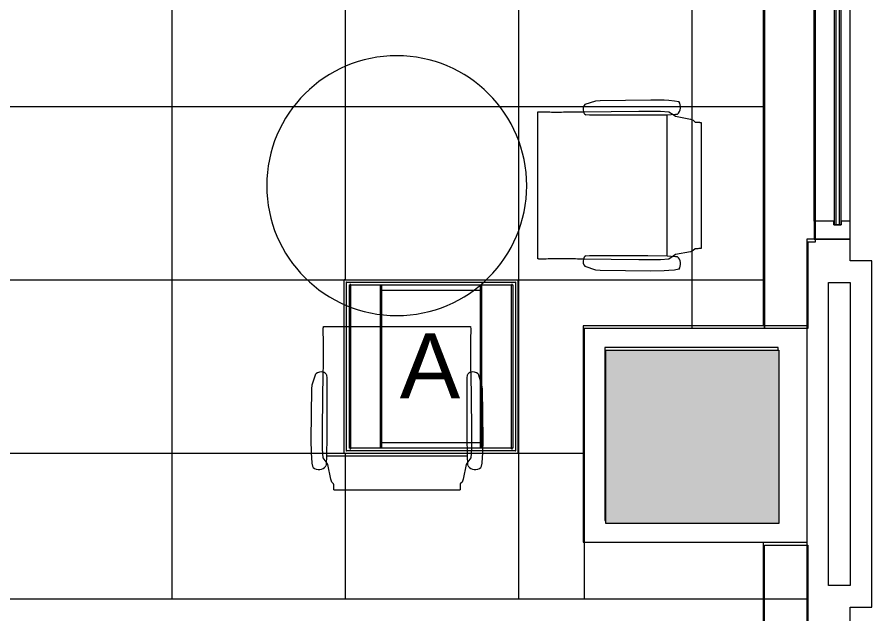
# Model space of a CAD drawing. Header units: inches. Extents: x -1206 to 1060, y -822 to 854.
# Drawn here: x 22.5 to 140.9, y 16.5 to 99.2 of the extents above; entities that cross this region are included whole.
import ezdxf

# ---------------------------------------------------------------- set-up
doc = ezdxf.new("R2010")
doc.units = ezdxf.units.IN
doc.header["$MEASUREMENT"] = 0
doc.linetypes.add('X1$0$IMPORT-2DASHES', pattern=[163.199999, 71.999999, -24, 9.6, -24, 9.6, -24])
for name, color, linetype, lineweight in [('X1$0$18_0109_REV_dwg _7_', 8, 'Continuous', 9), ('X1$0$A-Anno-Revs-FinF', 7, 'Continuous', 9), ('X1$0$A-CLNG', 13, 'Continuous', 13), ('X1$0$A-CLNG-PATT', 13, 'Continuous', 13), ('X1$0$A-WALL', 113, 'Continuous', 13), ('X1$0$ArchiCAD Windows_Pen_No__4', 7, 'Continuous', 9), ('X1$0$BB Columns_Pen_No__3', 250, 'Continuous', 20), ('X1$0$BB Columns_Pen_No__7', 250, 'Continuous', 20), ('X1$0$BB Shell_Pen_No__100', 250, 'Continuous', 20), ('X1$0$E-LITE-EQPM', 33, 'Continuous', 9), ('X1$0$E-LITE-EQPM-IDEN', 33, 'Continuous', 9), ('X1$0$GLZ_GLAZING', 7, 'Continuous', 9), ('X1$0$I-FURN', 30, 'Continuous', 9), ('X1$0$S-COLS', 52, 'Continuous', 9)]:
    doc.layers.add(name, color=color, linetype=linetype, lineweight=lineweight)
doc.styles.add('X1$0$Arial', font='arial.ttf', dxfattribs={"height": 9})

# ---------------------------------------------------------------- blocks, each defined once
blk = doc.blocks.new('X1$0$Walls 10 - Walls 1-5282321-FIRST FLOOR RCP')
at = {"layer": 'X1$0$A-WALL', "lineweight": 9}
for p, q in [((126.07, 386.06), (132.07, 386.06)), ((126.07, 236.06), (126.07, 386.06)), ((132.07, 386.06), (132.07, 374.06)), ((132.07, 374.06), (133.07, 374.06)), ((133.07, 374.06), (133.07, 248.06)), ((133.07, 248.06), (132.07, 248.06)), ((132.07, 248.06), (132.07, 236.06)), ((132.07, 236.06), (126.07, 236.06))]:
    blk.add_line(p, q, dxfattribs=at)
blk = doc.blocks.new('X1$0$Walls 11 - Walls 1-5282433-FIRST FLOOR RCP')
at = {"layer": 'X1$0$A-WALL', "lineweight": 9}
for p, q in [((126.07, 386.06), (132.07, 386.06)), ((126.07, 236.06), (126.07, 386.06)), ((132.07, 386.06), (132.07, 374.06)), ((132.07, 374.06), (133.07, 374.06)), ((133.07, 374.06), (133.07, 248.06)), ((133.07, 248.06), (132.07, 248.06)), ((132.07, 248.06), (132.07, 236.06)), ((132.07, 236.06), (126.07, 236.06))]:
    blk.add_line(p, q, dxfattribs=at)
blk = doc.blocks.new('X1$0$F - CONF TABLE _ROUND-4 CHAIRS_ - Lam 30Dia Single-Column Base-5450781-FIRST FLOOR RCP')
at = {"layer": 'X1$0$I-FURN'}
for p, q in [((-26.44, 39.41), (-9.01, 39.41)), ((-27.3, 35.86), (-26.9, 37.93)), ((-26.9, 37.93), (-26.82, 38.17)), ((-26.82, 38.17), (-26.75, 38.31)), ((-26.75, 38.31), (-26.49, 38.57)), ((-8.95, 38.57), (-8.7, 38.31)), ((-8.7, 38.31), (-8.54, 37.93)), ((-8.54, 37.93), (-8.14, 35.86)), ((-29.52, 34.93), (-29.46, 35.7)), ((-29.46, 35.7), (-29.35, 36.31)), ((-27.93, 34.93), (-27.53, 35.53)), ((-27.57, 36.09), (-27.55, 35.86)), ((-27.55, 35.86), (-27.48, 34.7)), ((-27.53, 35.53), (-27.3, 35.86)), ((-8.14, 35.86), (-7.91, 35.53)), ((-7.96, 34.7), (-7.89, 35.86)), ((-7.91, 35.53), (-7.51, 34.93)), ((-7.89, 35.86), (-7.88, 36.09)), ((-6.1, 36.31), (-5.99, 35.7)), ((-5.99, 35.7), (-5.92, 34.93)), ((-29.56, 34.28), (-29.52, 34.93)), ((-28.03, 33.77), (-27.93, 34.93)), ((-27.48, 34.7), (-27.44, 32.02)), ((-7.96, 34.7), (-27.48, 34.7)), ((-8, 32.02), (-7.96, 34.7)), ((-7.51, 34.93), (-7.41, 33.77)), ((-5.92, 34.93), (-5.89, 34.28)), ((-29.6, 32.42), (-29.56, 34.28)), ((-28.03, 30.77), (-28.03, 33.77)), ((-7.41, 33.77), (-7.41, 30.77)), ((-5.89, 34.28), (-5.84, 32.42)), ((-29.51, 25.42), (-29.6, 32.42)), ((-27.44, 32.02), (-27.44, 23.93)), ((-8, 23.93), (-8, 32.02)), ((-5.84, 32.42), (-5.93, 25.42)), ((-27.93, 23.1), (-28.03, 30.77)), ((-7.41, 30.77), (-7.52, 23.1)), ((-29.45, 24.83), (-29.51, 25.42)), ((-5.93, 25.42), (-6, 24.83)), ((-28.96, 23.33), (-29.45, 24.83)), ((-27.44, 23.93), (-27.49, 23.43)), ((-7.95, 23.43), (-8, 23.93)), ((-6, 24.83), (-6.49, 23.33)), ((-7.55, 16.78), (-27.89, 16.78)), ((8.39, 8.52), (9.89, 9.01)), ((9.89, 9.01), (10.49, 9.07)), ((10.49, 9.07), (17.49, 9.17)), ((17.49, 9.17), (19.35, 9.12)), ((19.35, 9.12), (19.99, 9.09)), ((19.99, 9.09), (20.76, 9.02)), ((20.76, 9.02), (21.37, 8.91)), ((1.84, -12.89), (1.84, 7.45)), ((8.17, 7.49), (15.83, 7.6)), ((15.83, 7.6), (18.83, 7.6)), ((18.83, 7.6), (20, 7.49)), ((20.93, 7.11), (19.76, 7.04)), ((20, 7.49), (20.59, 7.09)), ((21.15, 7.13), (20.93, 7.11)), ((8.99, 7), (8.5, 7.06)), ((17.08, 7), (8.99, 7)), ((19.76, 7.04), (17.08, 7)), ((19.76, -12.48), (19.76, 7.04)), ((20.59, 7.09), (20.93, 6.86)), ((20.93, 6.86), (22.99, 6.46)), ((22.99, 6.46), (23.23, 6.38)), ((23.23, 6.38), (23.37, 6.31)), ((23.37, 6.31), (23.63, 6.05)), ((24.48, 6), (24.48, -11.43)), ((23.37, -11.74), (22.99, -11.89)), ((23.63, -11.49), (23.37, -11.74)), ((15.83, -13.03), (8.17, -12.92)), ((8.5, -12.49), (8.99, -12.43)), ((8.99, -12.43), (17.08, -12.43)), ((17.08, -12.43), (19.76, -12.48)), ((20, -12.93), (18.83, -13.03)), ((19.76, -12.48), (20.93, -12.54)), ((20.59, -12.52), (20, -12.93)), ((20.93, -12.29), (20.59, -12.52)), ((22.99, -11.89), (20.93, -12.29)), ((20.93, -12.54), (21.15, -12.56)), ((9.89, -14.44), (8.39, -13.95)), ((18.83, -13.03), (15.83, -13.03)), ((10.49, -14.5), (9.89, -14.44)), ((17.49, -14.6), (10.49, -14.5)), ((19.35, -14.55), (17.49, -14.6)), ((19.99, -14.52), (19.35, -14.55)), ((20.76, -14.45), (19.99, -14.52)), ((21.37, -14.34), (20.76, -14.45))]:
    blk.add_line(p, q, dxfattribs=at)
for centre, radius, start, end in [((-28.58, 35.24), 1.32, 40.065, 125.935), ((-6.87, 35.24), 1.32, 54.065, 139.935), ((-28.24, 24.18), 1.12, 229.743, 286.0891), ((-28.15, 23.85), 0.781, 286.8466, 327.6782), ((-7.29, 23.85), 0.781, 212.3218, 253.1534), ((-7.21, 24.18), 1.12, 253.9109, 310.257), ((-17.69, -2.75), 18, 0, 180), ((9.24, 7.8), 1.12, 139.743, 196.0891), ((20.31, 8.14), 1.32, 310.065, 35.935), ((8.91, 7.72), 0.781, 196.8466, 237.6782), ((-17.69, -2.75), 18, 180, 0), ((9.24, -13.23), 1.12, 163.9109, 220.257), ((8.91, -13.15), 0.781, 122.3218, 163.1534), ((20.31, -13.57), 1.32, 324.065, 49.935)]:
    blk.add_arc(centre, radius, start, end, dxfattribs=at)
for points, knots in [([(-26.49, 38.57), (-26.49, 38.62), (-26.49, 38.76), (-26.48, 38.94), (-26.48, 39.09), (-26.47, 39.19), (-26.46, 39.28), (-26.45, 39.34), (-26.45, 39.39), (-26.44, 39.41), (-26.44, 39.41)], [-1, -1, -1, -1, -0.888889, -0.666667, -0.555556, -0.444444, -0.333333, -0.222222, -0.111111, 0, 0, 0, 0]), ([(-9.01, 39.41), (-9, 39.41), (-9, 39.39), (-8.99, 39.34), (-8.98, 39.25), (-8.96, 39.03), (-8.95, 38.76), (-8.95, 38.57)], [-1, -1, -1, -1, -0.888889, -0.777778, -0.666667, -0.444444, 0, 0, 0, 0]), ([(-27.89, 16.78), (-27.9, 16.78), (-27.92, 16.85), (-27.94, 17.15), (-27.94, 17.48), (-27.94, 17.64), (-27.94, 17.72)], [-1, -1, -1, -1, -0.727273, -0.363636, -0.181818, 0, 0, 0, 0]), ([(-7.51, 17.72), (-7.51, 17.6), (-7.5, 17.39), (-7.51, 17.16), (-7.52, 17.02), (-7.52, 16.94), (-7.53, 16.87), (-7.54, 16.81), (-7.54, 16.78), (-7.55, 16.78), (-7.55, 16.78)], [-1, -1, -1, -1, -0.727273, -0.545455, -0.454545, -0.363636, -0.272727, -0.181818, -0.090909, 0, 0, 0, 0]), ([(1.84, 7.45), (1.84, 7.46), (1.91, 7.48), (2.21, 7.5), (2.54, 7.5), (2.7, 7.5), (2.78, 7.5)], [-1, -1, -1, -1, -0.727273, -0.363636, -0.181818, 0, 0, 0, 0]), ([(23.63, 6.05), (23.68, 6.05), (23.82, 6.05), (24, 6.05), (24.15, 6.04), (24.25, 6.03), (24.34, 6.03), (24.41, 6.02), (24.45, 6.01), (24.47, 6), (24.48, 6)], [-1, -1, -1, -1, -0.888889, -0.666667, -0.555556, -0.444444, -0.333333, -0.222222, -0.111111, 0, 0, 0, 0]), ([(24.48, -11.43), (24.47, -11.43), (24.45, -11.44), (24.41, -11.45), (24.32, -11.46), (24.1, -11.48), (23.82, -11.48), (23.63, -11.49)], [-1, -1, -1, -1, -0.888889, -0.777778, -0.666667, -0.444444, 0, 0, 0, 0]), ([(2.78, -12.93), (2.66, -12.93), (2.45, -12.93), (2.22, -12.93), (2.08, -12.92), (2, -12.92), (1.93, -12.91), (1.88, -12.9), (1.84, -12.89), (1.84, -12.89), (1.84, -12.89)], [-1, -1, -1, -1, -0.727273, -0.545455, -0.454545, -0.363636, -0.272727, -0.181818, -0.090909, 0, 0, 0, 0])]:
    blk.add_open_spline(points, degree=3, knots=knots, dxfattribs=at)
for points in [[(-27.89, 18.69), (-27.89, 19.43), (-27.9, 20.91), (-27.92, 22.37), (-27.93, 23.1)], [(-7.52, 23.1), (-7.53, 22.37), (-7.54, 20.91), (-7.55, 19.43), (-7.56, 18.69)], [(-27.94, 17.72), (-27.93, 17.88), (-27.91, 18.21), (-27.9, 18.53), (-27.89, 18.69)], [(-7.56, 18.69), (-7.55, 18.53), (-7.53, 18.21), (-7.52, 17.88), (-7.51, 17.72)], [(2.78, 7.5), (2.94, 7.49), (3.27, 7.48), (3.59, 7.46), (3.75, 7.45)], [(3.75, 7.45), (4.49, 7.45), (5.97, 7.46), (7.44, 7.48), (8.17, 7.49)], [(3.75, -12.88), (3.59, -12.89), (3.27, -12.91), (2.94, -12.92), (2.78, -12.93)], [(8.17, -12.92), (7.44, -12.91), (5.97, -12.9), (4.49, -12.89), (3.75, -12.88)]]:
    blk.add_open_spline(points, degree=3, dxfattribs=at)
blk = doc.blocks.new('X1$0$18_0109_REV_dwg _7__window-fixed-5632552-FIRST FLOOR RCP')
at = {"layer": 'X1$0$ArchiCAD Windows_Pen_No__4', "color": 253, "linetype": 'X1$0$IMPORT-2DASHES'}
for p, q in [((-6723.6, 3788.31), (-6761.1, 3788.31)), ((-6681.6, 3788.31), (-6719.6, 3788.31)), ((-6640.1, 3788.31), (-6677.6, 3788.31)), ((-6723.6, 3783.31), (-6761.1, 3783.31)), ((-6681.6, 3783.31), (-6719.6, 3783.31)), ((-6640.09, 3783.31), (-6677.6, 3783.31))]:
    blk.add_line(p, q, dxfattribs=at)
at = {"layer": 'X1$0$ArchiCAD Windows_Pen_No__4', "color": 253, "flags": 128}
for points in [[(-6723.17, 3788.31), (-6721.6, 3788.31), (-6720.02, 3788.31)], [(-6681.17, 3788.31), (-6679.6, 3788.31), (-6678.02, 3788.31)]]:
    blk.add_lwpolyline(points, dxfattribs=at)
at = {"layer": 'X1$0$GLZ_GLAZING', "color": 253}
for p, q in [((-6723.1, 3786.81), (-6761.6, 3786.81)), ((-6761.6, 3786.32), (-6723.1, 3786.32)), ((-6681.1, 3786.81), (-6720.1, 3786.81)), ((-6720.1, 3786.32), (-6681.1, 3786.32)), ((-6639.59, 3786.81), (-6678.1, 3786.81)), ((-6678.1, 3786.32), (-6639.6, 3786.32))]:
    blk.add_line(p, q, dxfattribs=at)
at = {"layer": 'X1$0$GLZ_GLAZING', "color": 253, "flags": 128}
for points in [[(-6763.6, 3783.31), (-6761.1, 3783.31), (-6761.1, 3786.06), (-6761.6, 3786.06), (-6761.6, 3787.06), (-6761.1, 3787.06), (-6761.1, 3788.31), (-6763.6, 3788.31), (-6763.6, 3787.06), (-6763.6, 3786.06)], [(-6719.6, 3783.31), (-6723.6, 3783.31), (-6723.6, 3786.06), (-6723.1, 3786.06), (-6723.1, 3787.06), (-6723.6, 3787.06), (-6723.6, 3788.31), (-6719.6, 3788.31), (-6719.6, 3787.06), (-6720.1, 3787.06), (-6720.1, 3786.06), (-6719.6, 3786.06)], [(-6677.6, 3783.31), (-6681.6, 3783.31), (-6681.6, 3786.06), (-6681.1, 3786.06), (-6681.1, 3787.06), (-6681.6, 3787.06), (-6681.6, 3788.31), (-6677.6, 3788.31), (-6677.6, 3787.06), (-6678.1, 3787.06), (-6678.1, 3786.06), (-6677.6, 3786.06)], [(-6637.6, 3783.31), (-6637.6, 3788.31), (-6640.1, 3788.31), (-6640.09, 3787.06), (-6639.59, 3787.06), (-6639.59, 3786.06), (-6640.09, 3786.06), (-6640.09, 3783.31)], [(-6681.1, 3786.06), (-6681.1, 3787.06), (-6720.1, 3787.06), (-6720.1, 3786.07), (-6681.59, 3786.07)]]:
    blk.add_lwpolyline(points, close=True, dxfattribs=at)
for points in [[(-6723.1, 3786.06), (-6723.1, 3787.06), (-6761.6, 3787.06), (-6761.6, 3786.07), (-6723.1, 3786.07)], [(-6639.59, 3786.06), (-6639.59, 3787.06), (-6678.1, 3787.06), (-6678.1, 3786.07), (-6639.59, 3786.07)]]:
    blk.add_lwpolyline(points, dxfattribs=at)
blk = doc.blocks.new('X1$0$18_0109_REV_dwg _7_-5631515-FIRST FLOOR RCP')
at = {"layer": 'X1$0$A-Anno-Revs-FinF', "color": 253}
for p, q in [((-6240.69, 2979.07), (-6240.69, 3129.07)), ((-6240.69, 2799.07), (-6240.69, 2949.07))]:
    blk.add_line(p, q, dxfattribs=at)
at = {"layer": 'X1$0$BB Columns_Pen_No__3', "color": 9, "flags": 128}
blk.add_lwpolyline([(-6234.69, 2979.07), (-6265.69, 2979.07), (-6265.69, 2949.07), (-6234.69, 2949.07)], dxfattribs=at)
at = {"layer": 'X1$0$BB Columns_Pen_No__7', "color": 9}
blk.add_line((-6238.69, 2975.66), (-6238.69, 2976.07), dxfattribs=at)
at = {"layer": 'X1$0$BB Columns_Pen_No__7', "color": 9, "flags": 128}
blk.add_lwpolyline([(-6238.69, 2976.07), (-6262.69, 2976.07), (-6262.69, 2952.07), (-6262.56, 2952.07)], dxfattribs=at)
at = {"layer": 'X1$0$BB Shell_Pen_No__100', "color": 9, "flags": 128}
for points in [[(-6225.69, 2988.07), (-6228.69, 2988.07), (-6228.69, 2991.07), (-6234.69, 2991.07), (-6234.69, 2985.07), (-6234.69, 2943.07), (-6234.69, 2937.07), (-6228.69, 2937.07), (-6228.69, 2940.07), (-6225.69, 2940.07)], [(-6228.69, 2943.07), (-6231.69, 2943.07), (-6231.69, 2985.07), (-6228.69, 2985.07)]]:
    blk.add_lwpolyline(points, close=True, dxfattribs=at)
at = {"rotation": 270}
blk.add_blockref('X1$0$18_0109_REV_dwg _7__window-fixed-5632552-FIRST FLOOR RCP', (-10017, -3646.53), dxfattribs=at)
blk = doc.blocks.new('X1$0$L-Recessed-Axis-Duo - 2 x 2-V31-FIRST FLOOR RCP')
at = {"layer": 'X1$0$E-LITE-EQPM'}
for p, q in [((-12.03, 12.03), (-12.03, -12.03)), ((12.03, 12.03), (-12.03, 12.03)), ((12.03, -12.03), (12.03, 12.03)), ((-11.7, 11.7), (-11.7, -11.7)), ((11.7, 11.7), (-11.7, 11.7)), ((-11.37, 11.26), (-11.37, 11.27)), ((-11.37, 11.14), (-11.37, 11.26)), ((11.38, 11.14), (-11.37, 11.14)), ((-11.32, 11.32), (-11.32, -11.32)), ((11.32, 11.32), (-11.32, 11.32)), ((11.32, -11.32), (11.32, 11.32)), ((11.38, 11.27), (11.38, 11.26)), ((11.38, 11.26), (11.38, 11.14)), ((11.7, -11.7), (11.7, 11.7)), ((11.32, 7.03), (-11.32, 7.03)), ((11.32, 7.02), (-11.32, 7.02)), ((-11.32, 6.85), (11.32, 6.85)), ((-10.57, 6.86), (-10.57, -6.86)), ((10.57, -6.86), (10.57, 6.86)), ((11.32, -6.85), (-11.32, -6.85)), ((11.32, -7.02), (-11.32, -7.02)), ((11.32, -7.03), (-11.32, -7.03)), ((-11.7, -11.7), (11.7, -11.7)), ((-11.37, -11.26), (-11.37, -11.14)), ((11.38, -11.14), (-11.37, -11.14)), ((-11.37, -11.27), (-11.37, -11.26)), ((-11.32, -11.32), (11.32, -11.32)), ((11.38, -11.14), (11.38, -11.26)), ((11.38, -11.26), (11.38, -11.27)), ((-12.03, -12.03), (12.03, -12.03))]:
    blk.add_line(p, q, dxfattribs=at)
for points, knots in [([(-11.97, 11.97), (-11.98, 11.98), (-11.98, 11.98), (-11.99, 11.99), (-12, 12), (-12.01, 12.01), (-12.01, 12.01), (-12.02, 12.02), (-12.02, 12.02), (-12.03, 12.03), (-12.03, 12.03), (-12.03, 12.03), (-12.03, 12.03)], [-1, -1, -1, -1, -0.833333, -0.75, -0.666667, -0.583333, -0.5, -0.416667, -0.333333, -0.25, -0.166667, 0, 0, 0, 0]), ([(12.03, 12.03), (12.03, 12.03), (12.03, 12.03), (12.03, 12.03), (12.02, 12.02), (12.02, 12.02), (12.01, 12.01), (12.01, 12.01), (12, 12), (11.99, 11.99), (11.98, 11.98), (11.98, 11.98), (11.97, 11.97)], [0, 0, 0, 0, 0.166667, 0.25, 0.333333, 0.416667, 0.5, 0.583333, 0.666667, 0.75, 0.833333, 1, 1, 1, 1]), ([(-11.64, 11.64), (-11.65, 11.65), (-11.65, 11.65), (-11.66, 11.66), (-11.67, 11.67), (-11.68, 11.68), (-11.68, 11.68), (-11.69, 11.69), (-11.69, 11.69), (-11.7, 11.7), (-11.7, 11.7), (-11.7, 11.7), (-11.7, 11.7)], [-1, -1, -1, -1, -0.833333, -0.75, -0.666667, -0.583333, -0.5, -0.416667, -0.333333, -0.25, -0.166667, 0, 0, 0, 0]), ([(11.7, 11.7), (11.7, 11.7), (11.7, 11.7), (11.7, 11.7), (11.69, 11.69), (11.69, 11.69), (11.68, 11.68), (11.68, 11.68), (11.67, 11.67), (11.66, 11.66), (11.65, 11.65), (11.65, 11.65), (11.64, 11.64)], [0, 0, 0, 0, 0.166667, 0.25, 0.333333, 0.416667, 0.5, 0.583333, 0.666667, 0.75, 0.833333, 1, 1, 1, 1]), ([(-11.7, -11.7), (-11.7, -11.7), (-11.7, -11.7), (-11.7, -11.7), (-11.69, -11.69), (-11.69, -11.69), (-11.68, -11.68), (-11.68, -11.68), (-11.67, -11.67), (-11.66, -11.66), (-11.65, -11.65), (-11.65, -11.65), (-11.64, -11.64)], [0, 0, 0, 0, 0.166667, 0.25, 0.333333, 0.416667, 0.5, 0.583333, 0.666667, 0.75, 0.833333, 1, 1, 1, 1]), ([(11.7, -11.7), (11.7, -11.7), (11.7, -11.7), (11.7, -11.7), (11.69, -11.69), (11.69, -11.69), (11.68, -11.68), (11.68, -11.68), (11.67, -11.67), (11.66, -11.66), (11.65, -11.65), (11.65, -11.65), (11.64, -11.64)], [0, 0, 0, 0, 0.166667, 0.25, 0.333333, 0.416667, 0.5, 0.583333, 0.666667, 0.75, 0.833333, 1, 1, 1, 1]), ([(-12.03, -12.03), (-12.03, -12.03), (-12.03, -12.03), (-12.03, -12.03), (-12.02, -12.02), (-12.02, -12.02), (-12.01, -12.01), (-12.01, -12.01), (-12, -12), (-11.99, -11.99), (-11.98, -11.98), (-11.98, -11.98), (-11.97, -11.97)], [0, 0, 0, 0, 0.166667, 0.25, 0.333333, 0.416667, 0.5, 0.583333, 0.666667, 0.75, 0.833333, 1, 1, 1, 1]), ([(12.03, -12.03), (12.03, -12.03), (12.03, -12.03), (12.03, -12.03), (12.02, -12.02), (12.02, -12.02), (12.01, -12.01), (12.01, -12.01), (12, -12), (11.99, -11.99), (11.98, -11.98), (11.98, -11.98), (11.97, -11.97)], [0, 0, 0, 0, 0.166667, 0.25, 0.333333, 0.416667, 0.5, 0.583333, 0.666667, 0.75, 0.833333, 1, 1, 1, 1])]:
    blk.add_open_spline(points, degree=3, knots=knots, dxfattribs=at)
for points in [[(-11.7, 11.7), (-11.7, 11.7), (-11.7, 11.7), (-11.7, 11.7), (-11.71, 11.71), (-11.72, 11.72), (-11.72, 11.72), (-11.73, 11.73), (-11.73, 11.73)], [(11.73, 11.73), (11.73, 11.73), (11.72, 11.72), (11.72, 11.72), (11.71, 11.71), (11.7, 11.7), (11.7, 11.7), (11.7, 11.7), (11.7, 11.7)], [(-11.73, -11.73), (-11.73, -11.73), (-11.72, -11.72), (-11.72, -11.72), (-11.71, -11.71), (-11.7, -11.7), (-11.7, -11.7), (-11.7, -11.7), (-11.7, -11.7)], [(11.73, -11.73), (11.73, -11.73), (11.72, -11.72), (11.72, -11.72), (11.71, -11.71), (11.7, -11.7), (11.7, -11.7), (11.7, -11.7), (11.7, -11.7)]]:
    blk.add_open_spline(points, degree=3, dxfattribs=at)
blk = doc.blocks.new('X1$0$Concrete-Rectangular-Column - 24 X 24-V32-FIRST FLOOR RCP')
at = {"layer": 'X1$0$S-COLS'}
blk.add_hatch(color=7, dxfattribs=at).paths.add_polyline_path([(12, -12), (12, 12), (-12, 12), (-12, -12), (-7.08, -12)], flags=0)
at = {"layer": 'X1$0$S-COLS', "color": 8, "lineweight": 20}
for p, q in [((-12, 12), (12, 12)), ((-12, -12), (-12, 12)), ((12, 12), (12, -12)), ((12, -12), (-12, -12))]:
    blk.add_line(p, q, dxfattribs=at)
blk = doc.blocks.new('X1')
at = {"layer": 'X1$0$A-CLNG-PATT'}
h = blk.add_hatch(dxfattribs=at)
h.set_pattern_fill('FP1_22', color=256, style=0, pattern_type=2)
h.set_pattern_definition([(90, (68.013, 110.815), (24, -1e-15), []), (0, (68.013, 110.815), (0, -24), [])])
h.paths.add_polyline_path([(-8.62, 18.61), (101.07, 18.61), (101.07, 56.06), (126.07, 56.06), (126.07, 206.06), (101.07, 206.06), (101.07, 233.76), (-27.99, 233.76), (-27.99, 18.61)], flags=0)
h.paths.add_polyline_path([(20.17, 38.78), (-3.89, 38.81), (-3.86, 62.85), (20.17, 62.82), (20.17, 38.79)], flags=0)
h.paths.add_polyline_path([(91.86, 38.78), (67.86, 38.81), (67.89, 62.85), (91.92, 62.82), (91.89, 38.78), (91.86, 38.78)], flags=0)
h.paths.add_polyline_path([(73.04, 40.24), (86.74, 40.24), (86.74, 61.39), (73.04, 61.39), (73.04, 45.62)], flags=0)
h.paths.add_polyline_path([(1.29, 40.24), (14.99, 40.24), (14.99, 61.39), (1.29, 61.39), (1.29, 45.62)], flags=0)
h.paths.add_polyline_path([(67.9, 110.78), (67.86, 110.81), (67.89, 134.85), (91.92, 134.82), (91.89, 110.78), (67.92, 110.78)], flags=0)
h.paths.add_polyline_path([(-3.83, 110.78), (-3.89, 110.81), (-3.86, 134.85), (20.17, 134.82), (20.14, 110.78), (-3.83, 110.78)], flags=0)
h.paths.add_polyline_path([(2.03, 112.24), (14.99, 112.24), (14.99, 133.39), (1.29, 133.39), (1.29, 112.24)], flags=0)
h.paths.add_polyline_path([(73.04, 112.24), (86.74, 112.24), (86.74, 133.39), (73.04, 133.39), (73.04, 118.42)], flags=0)
h.paths.add_polyline_path([(18, 182.78), (-4.02, 182.81), (-3.99, 206.85), (20.04, 206.82), (20.01, 182.78), (18.58, 182.78)], flags=0)
h.paths.add_polyline_path([(91.86, 182.78), (67.86, 182.81), (67.89, 206.85), (91.92, 206.82), (91.89, 182.78), (91.87, 182.78)], flags=0)
h.paths.add_polyline_path([(12.68, 184.24), (14.87, 184.24), (14.87, 205.39), (1.16, 205.39), (1.16, 184.24), (7.97, 184.24)], flags=0)
h.paths.add_polyline_path([(76.55, 184.24), (86.74, 184.24), (86.74, 205.39), (73.04, 205.39), (73.04, 184.24), (73.89, 184.24)], flags=0)
at = {"layer": 'X1$0$A-CLNG'}
for p, q in [((126.07, 206.06), (126.07, 56.06)), ((126.07, 56.06), (101.07, 56.06)), ((101.07, 56.06), (101.07, 18.61))]:
    blk.add_line(p, q, dxfattribs=at)
at = {"layer": 'X1$0$A-WALL'}
for p, q in [((-32.61, 18.61), (132.07, 18.61)), ((132.07, 18.61), (132.07, 13.99))]:
    blk.add_line(p, q, dxfattribs=at)
at = {"layer": 'X1$0$18_0109_REV_dwg _7_', "color": 253}
blk.add_blockref('X1$0$18_0109_REV_dwg _7_-5631515-FIRST FLOOR RCP', (6366.63, -2922.6), dxfattribs=at)
at = {"layer": 'X1$0$A-WALL', "lineweight": 9}
for name, p in [('X1$0$Walls 10 - Walls 1-5282321-FIRST FLOOR RCP', (0, -180)), ('X1$0$Walls 11 - Walls 1-5282433-FIRST FLOOR RCP', (0, -360))]:
    blk.add_blockref(name, p, dxfattribs=at)
at = {"layer": 'X1$0$E-LITE-EQPM', "extrusion": (0, 0, -1), "rotation": 269.9999999999948}
blk.add_blockref('X1$0$L-Recessed-Axis-Duo - 2 x 2-V31-FIRST FLOOR RCP', (-79.89, 50.81), dxfattribs=at)
at = {"layer": 'X1$0$I-FURN', "rotation": 269.999837309661}
blk.add_blockref('X1$0$F - CONF TABLE _ROUND-4 CHAIRS_ - Lam 30Dia Single-Column Base-5450781-FIRST FLOOR RCP', (77.88, 58.18), dxfattribs=at)
at = {"layer": 'X1$0$S-COLS'}
blk.add_blockref('X1$0$Concrete-Rectangular-Column - 24 X 24-V32-FIRST FLOOR RCP', (116.07, 41.06), dxfattribs=at)
at = {"layer": 'X1$0$E-LITE-EQPM-IDEN', "insert": (75.54, 55.4), "char_height": 9, "width": 10.302, "attachment_point": 1, "style": 'X1$0$Arial'}
blk.add_mtext('A', dxfattribs=at)

msp = doc.modelspace()

# ---------------------------------------------------------------- block references
at = {"color": 253}
msp.add_blockref('X1', (0, 0), dxfattribs=at)

doc.saveas('drawing.dxf')
